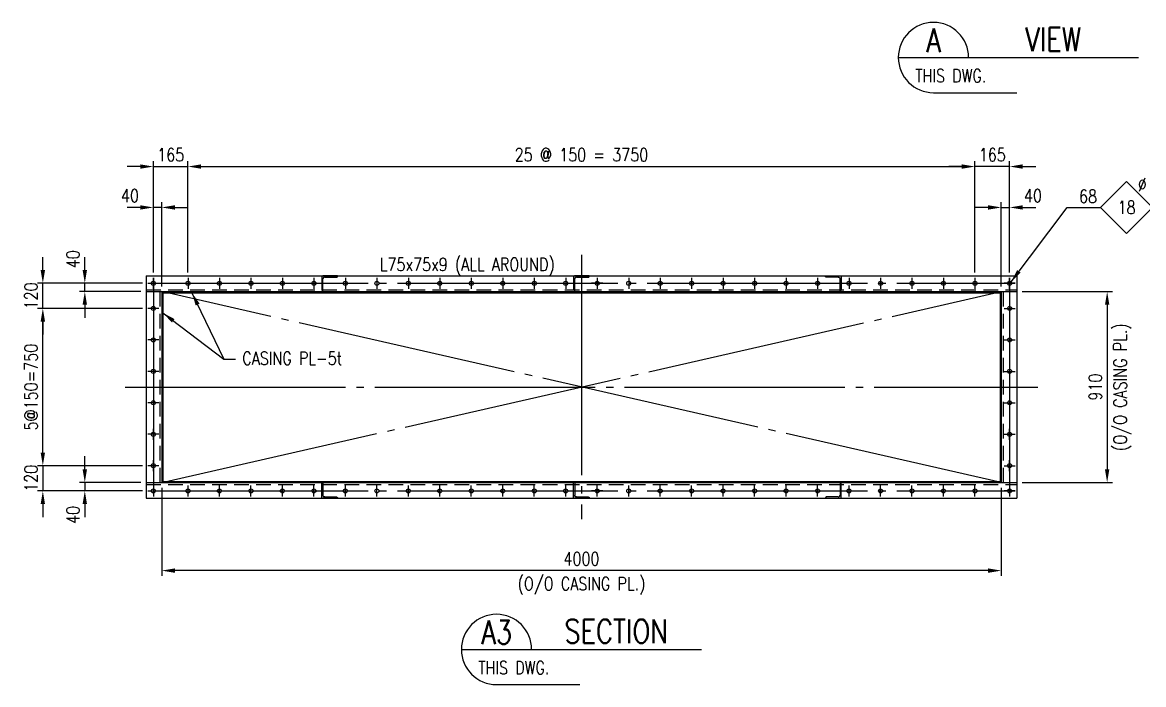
# Model space of a CAD drawing. Header units: millimetres. Extents: x 0 to 134087, y -49114 to 20834.
# Drawn here: x 28958 to 34301, y -45500 to -42342 of the extents above; entities that cross this region are included whole.
import ezdxf
from ezdxf.enums import TextEntityAlignment as Align

# ---------------------------------------------------------------- set-up
doc = ezdxf.new("R2010")
doc.units = ezdxf.units.MM
doc.header["$LTSCALE"] = 35
doc.linetypes.add('JNK-CENTER', pattern=[34, 30, -1.5, 1, -1.5])
doc.linetypes.add('JNK-HIDDEN', pattern=[3, 2, -1])
for name, color, linetype in [('CEN-R', 1, 'JNK-CENTER'), ('CON-C', 4, 'Continuous'), ('CON-G', 3, 'Continuous'), ('CON-W', 7, 'Continuous'), ('CON-Y', 2, 'Continuous'), ('Dim-W', 7, 'Continuous'), ('HID-Y', 2, 'JNK-HIDDEN'), ('STL-OBJT', 7, 'Continuous')]:
    doc.layers.add(name, color=color, linetype=linetype)
doc.styles.add('SIMPLEX', font='simplex.shx', dxfattribs={"width": 0.8})
doc.dimstyles.new('DIM25', dxfattribs={"dimscale": 25, "dimtxt": 2.5, "dimasz": 2.5, "dimexe": 1, "dimexo": 1, "dimgap": 1, "dimtad": 1, "dimdec": 1, "dimdsep": 46, "dimtxsty": 'SIMPLEX', "dimcen": 0, "dimclrt": 2, "dimazin": 2, "dimtfac": 1, "dimtdec": 1, "dimtix": 1, "dimtmove": 2, "dimatfit": 0, "dimfxl": 0.18, "dimtolj": 1, "dimtzin": 0, "dimarcsym": 0})

# ---------------------------------------------------------------- blocks, each defined once
blk = doc.blocks.new('A$C05B03637')
at = {"layer": 'HID-Y'}
for p, q in [((0, 75), (0, 0)), ((75, 75), (0, 75)), ((6, 4), (6, 60.5)), ((14.5, 69), (71, 69)), ((75, 73), (75, 75)), ((0, 0), (2, 0))]:
    blk.add_line(p, q, dxfattribs=at)
for centre, radius, start, end in [((14.5, 60.5), 8.5, 90, 180), ((71, 73), 4, 270, 0), ((2, 4), 4, 270, 0)]:
    blk.add_arc(centre, radius, start, end, dxfattribs=at)
blk = doc.blocks.new('*D2411')
at = {"layer": 'DEFPOINTS', "color": 0, "transparency": 16777216}
for p in [(29055.6, -43586.2), (29555.8, -43586.2), (29555.8, -43706.2)]:
    blk.add_point(p, dxfattribs=at)
at = {"layer": 'Dim-W', "color": 0, "lineweight": -2, "transparency": 16777216}
for p, q in [((29055.6, -43523.7), (29055.6, -43461.2)), ((29530.8, -43586.2), (29030.6, -43586.2)), ((29055.6, -43706.2), (29055.6, -43586.2)), ((29530.8, -43706.2), (29030.6, -43706.2)), ((29055.6, -43768.7), (29055.6, -43831.2))]:
    blk.add_line(p, q, dxfattribs=at)
at = {"layer": 'Dim-W', "color": 0, "transparency": 16777216}
for points in [[(29045.1, -43523.7), (29066, -43523.7), (29055.6, -43586.2)], [(29045.1, -43768.7), (29066, -43768.7), (29055.6, -43706.2)]]:
    blk.add_solid(points, dxfattribs=at)
at = {"layer": 'Dim-W', "color": 2, "transparency": 16777216, "insert": (28999.3, -43646.2), "char_height": 62.5, "attachment_point": 5, "rotation": 90, "style": 'SIMPLEX'}
blk.add_mtext('\\A1;120', dxfattribs=at)
blk = doc.blocks.new('*D2412')
at = {"layer": 'DEFPOINTS', "color": 0, "transparency": 16777216}
for p in [(29255.6, -43586.2), (29555.8, -43586.2), (29547.3, -43626.2)]:
    blk.add_point(p, dxfattribs=at)
at = {"layer": 'Dim-W', "color": 0, "lineweight": -2, "transparency": 16777216}
for p, q in [((29255.6, -43523.7), (29255.6, -43461.2)), ((29530.8, -43586.2), (29230.6, -43586.2)), ((29255.6, -43626.2), (29255.6, -43586.2)), ((29522.3, -43626.2), (29230.6, -43626.2)), ((29255.6, -43688.7), (29255.6, -43751.2))]:
    blk.add_line(p, q, dxfattribs=at)
at = {"layer": 'Dim-W', "color": 0, "transparency": 16777216}
blk.add_solid([(29245.1, -43688.7), (29266, -43688.7), (29255.6, -43626.2)], dxfattribs=at)
at = {"layer": 'Dim-W', "color": 2, "transparency": 16777216, "insert": (29199.3, -43471.7), "char_height": 62.5, "attachment_point": 5, "rotation": 90, "style": 'SIMPLEX', "bg_fill": 3, "box_fill_scale": 1.1, "bg_fill_color": 256, "bg_fill_true_color": 13158600, "bg_fill_transparency": 0}
blk.add_mtext('\\A1;40', dxfattribs=at)
at = {"layer": 'Dim-W', "color": 0, "transparency": 16777216}
blk.add_solid([(29245.1, -43523.7), (29266, -43523.7), (29255.6, -43586.2)], dxfattribs=at)
blk = doc.blocks.new('*D2413')
at = {"layer": 'DEFPOINTS', "color": 0, "transparency": 16777216}
for p in [(29622.3, -44536.2), (33622.3, -44536.2), (29622.3, -44956.2)]:
    blk.add_point(p, dxfattribs=at)
at = {"layer": 'Dim-W', "color": 0, "lineweight": -2, "transparency": 16777216}
for p, q in [((29622.3, -44561.2), (29622.3, -44981.2)), ((33622.3, -44561.2), (33622.3, -44981.2)), ((33559.8, -44956.2), (29684.8, -44956.2))]:
    blk.add_line(p, q, dxfattribs=at)
at = {"layer": 'Dim-W', "color": 0, "transparency": 16777216}
for points in [[(29684.8, -44945.7), (29684.8, -44966.6), (29622.3, -44956.2)], [(33559.8, -44945.7), (33559.8, -44966.6), (33622.3, -44956.2)]]:
    blk.add_solid(points, dxfattribs=at)
at = {"layer": 'Dim-W', "color": 2, "transparency": 16777216, "char_height": 62.5, "attachment_point": 5, "style": 'SIMPLEX'}
for s, insert in [('\\A1;4000', (31622.3, -44899.9)), ('\\A1;(O/O CASING PL.)', (31622.3, -45028.8))]:
    blk.add_mtext(s, dxfattribs=dict(at, insert=insert))
blk = doc.blocks.new('SECTITLE')
at = {"layer": 'CON-G'}
for p, q in [((-1.7, 0), (44.1, 0)), ((5, -6.7), (20.86, -6.7))]:
    blk.add_line(p, q, dxfattribs=at)
blk.add_arc((5, 0), 6.7, 0, 270, dxfattribs=at)
at = {"layer": 'CON-C', "style": 'SIMPLEX', "width": 0.8}
for tag, p in [('A', (5.06, 1.04)), ('ELEVATION', (27.83, 1.22))]:
    blk.add_attdef(tag, text='', height=4.5, dxfattribs=at).set_placement(p, align=Align.CENTER)
at = {"layer": 'CON-Y', "style": 'SIMPLEX', "width": 0.8}
blk.add_attdef('SCALE', text='', height=2.5, dxfattribs=at).set_placement((44.9, -3.72), align=Align.RIGHT)
blk.add_attdef('H0000-0000', (1.54, -4.72), '', height=2.5, dxfattribs=at)
blk = doc.blocks.new('BOLTHOLE')
at = {"layer": 'CON-W'}
blk.add_line((25.7, 0), (9.9, 0), dxfattribs=at)
blk.add_lwpolyline([(0, 0), (4.95, 4.95), (9.9, 0), (4.95, -4.95)], close=True, dxfattribs=at)
at = {"layer": 'CON-Y', "style": 'SIMPLEX', "width": 0.8}
for s, p in [('%%C', (8.81, 3.12)), ("HL's FOR", (24.37, 0.9))]:
    blk.add_text(s, height=2.5, dxfattribs=at).set_placement(p, align=Align.RIGHT)
blk.add_attdef('4', text='', height=2.5, dxfattribs=at).set_placement((-0.69, 0.87), align=Align.RIGHT)
blk.add_attdef('22', text='', height=2.5, dxfattribs=at).set_placement((4.95, 0), align=Align.MIDDLE_CENTER)
blk = doc.blocks.new('*D2414')
at = {"layer": 'DEFPOINTS', "color": 0, "transparency": 16777216}
for p in [(33697.3, -43626.2), (33697.3, -44536.2), (34127.3, -44536.2)]:
    blk.add_point(p, dxfattribs=at)
at = {"layer": 'Dim-W', "color": 0, "lineweight": -2, "transparency": 16777216}
for p, q in [((33722.3, -43626.2), (34152.3, -43626.2)), ((34127.3, -43688.7), (34127.3, -44473.7)), ((33722.3, -44536.2), (34152.3, -44536.2))]:
    blk.add_line(p, q, dxfattribs=at)
at = {"layer": 'Dim-W', "color": 0, "transparency": 16777216}
for points in [[(34116.9, -43688.7), (34137.7, -43688.7), (34127.3, -43626.2)], [(34116.9, -44473.7), (34137.7, -44473.7), (34127.3, -44536.2)]]:
    blk.add_solid(points, dxfattribs=at)
at = {"layer": 'Dim-W', "color": 2, "transparency": 16777216, "char_height": 62.5, "attachment_point": 5, "rotation": 90, "style": 'SIMPLEX'}
for s, insert in [('\\A1;(O/O CASING PL.)', (34199.9, -44081.2)), ('\\A1;910', (34071.1, -44081.2))]:
    blk.add_mtext(s, dxfattribs=dict(at, insert=insert))
blk = doc.blocks.new('*D2415')
at = {"layer": 'DEFPOINTS', "color": 0, "transparency": 16777216}
for p in [(29555.8, -44456.2), (29055.6, -44576.2), (29555.8, -44576.2)]:
    blk.add_point(p, dxfattribs=at)
at = {"layer": 'Dim-W', "color": 0, "lineweight": -2, "transparency": 16777216}
for p, q in [((29055.6, -44393.7), (29055.6, -44331.2)), ((29530.8, -44456.2), (29030.6, -44456.2)), ((29055.6, -44456.2), (29055.6, -44576.2)), ((29530.8, -44576.2), (29030.6, -44576.2)), ((29055.6, -44638.7), (29055.6, -44701.2))]:
    blk.add_line(p, q, dxfattribs=at)
at = {"layer": 'Dim-W', "color": 0, "transparency": 16777216}
for points in [[(29045.1, -44393.7), (29066, -44393.7), (29055.6, -44456.2)], [(29045.1, -44638.7), (29066, -44638.7), (29055.6, -44576.2)]]:
    blk.add_solid(points, dxfattribs=at)
at = {"layer": 'Dim-W', "color": 2, "transparency": 16777216, "insert": (28999.3, -44516.2), "char_height": 62.5, "attachment_point": 5, "rotation": 90, "style": 'SIMPLEX'}
blk.add_mtext('\\A1;120', dxfattribs=at)
blk = doc.blocks.new('*D2416')
at = {"layer": 'DEFPOINTS', "color": 0, "transparency": 16777216}
for p in [(29547.3, -44536.2), (29255.6, -44576.2), (29555.8, -44576.2)]:
    blk.add_point(p, dxfattribs=at)
at = {"layer": 'Dim-W', "color": 0, "lineweight": -2, "transparency": 16777216}
for p, q in [((29255.6, -44473.7), (29255.6, -44411.2)), ((29522.3, -44536.2), (29230.6, -44536.2)), ((29255.6, -44536.2), (29255.6, -44576.2)), ((29530.8, -44576.2), (29230.6, -44576.2)), ((29255.6, -44638.7), (29255.6, -44701.2))]:
    blk.add_line(p, q, dxfattribs=at)
at = {"layer": 'Dim-W', "color": 0, "transparency": 16777216}
blk.add_solid([(29245.1, -44473.7), (29266, -44473.7), (29255.6, -44536.2)], dxfattribs=at)
at = {"layer": 'Dim-W', "color": 2, "transparency": 16777216, "insert": (29199.3, -44690.6), "char_height": 62.5, "attachment_point": 5, "rotation": 90, "style": 'SIMPLEX', "bg_fill": 3, "box_fill_scale": 1.1, "bg_fill_color": 256, "bg_fill_true_color": 13158600, "bg_fill_transparency": 0}
blk.add_mtext('\\A1;40', dxfattribs=at)
at = {"layer": 'Dim-W', "color": 0, "transparency": 16777216}
blk.add_solid([(29245.1, -44638.7), (29266, -44638.7), (29255.6, -44576.2)], dxfattribs=at)
blk = doc.blocks.new('*D2417')
at = {"layer": 'DEFPOINTS', "color": 0, "transparency": 16777216}
for p in [(29055.6, -43706.2), (29555.8, -43706.2), (29555.8, -44456.2)]:
    blk.add_point(p, dxfattribs=at)
at = {"layer": 'Dim-W', "color": 0, "lineweight": -2, "transparency": 16777216}
for p, q in [((29530.8, -43706.2), (29030.6, -43706.2)), ((29055.6, -44393.7), (29055.6, -43768.7)), ((29530.8, -44456.2), (29030.6, -44456.2))]:
    blk.add_line(p, q, dxfattribs=at)
at = {"layer": 'Dim-W', "color": 0, "transparency": 16777216}
for points in [[(29045.1, -43768.7), (29066, -43768.7), (29055.6, -43706.2)], [(29045.1, -44393.7), (29066, -44393.7), (29055.6, -44456.2)]]:
    blk.add_solid(points, dxfattribs=at)
at = {"layer": 'Dim-W', "color": 2, "transparency": 16777216, "insert": (28999.3, -44081.2), "char_height": 62.5, "attachment_point": 5, "rotation": 90, "style": 'SIMPLEX'}
blk.add_mtext('\\A1;5@150=750', dxfattribs=at)
blk = doc.blocks.new('*D2418')
at = {"layer": 'DEFPOINTS', "color": 0, "transparency": 16777216}
for p in [(33662.3, -43224.7), (33662.3, -43559.7), (33622.3, -43626.2)]:
    blk.add_point(p, dxfattribs=at)
at = {"layer": 'Dim-W', "color": 0, "lineweight": -2, "transparency": 16777216}
for p, q in [((33622.3, -43601.2), (33622.3, -43199.7)), ((33662.3, -43534.7), (33662.3, -43199.7)), ((33559.8, -43224.7), (33497.3, -43224.7)), ((33622.3, -43224.7), (33662.3, -43224.7)), ((33724.8, -43224.7), (33787.3, -43224.7))]:
    blk.add_line(p, q, dxfattribs=at)
at = {"layer": 'Dim-W', "color": 0, "transparency": 16777216}
blk.add_solid([(33559.8, -43214.2), (33559.8, -43235.1), (33622.3, -43224.7)], dxfattribs=at)
at = {"layer": 'Dim-W', "color": 2, "transparency": 16777216, "insert": (33773.8, -43168.4), "char_height": 62.5, "attachment_point": 5, "style": 'SIMPLEX', "bg_fill": 3, "box_fill_scale": 1.1, "bg_fill_color": 256, "bg_fill_true_color": 13158600, "bg_fill_transparency": 0}
blk.add_mtext('\\A1;40', dxfattribs=at)
at = {"layer": 'Dim-W', "color": 0, "transparency": 16777216}
blk.add_solid([(33724.8, -43214.2), (33724.8, -43235.1), (33662.3, -43224.7)], dxfattribs=at)
blk = doc.blocks.new('*D2379')
at = {"layer": 'DEFPOINTS', "color": 0, "transparency": 16777216}
for p in [(33497.3, -43029.7), (33497.3, -43559.7), (33662.3, -43559.7)]:
    blk.add_point(p, dxfattribs=at)
at = {"layer": 'Dim-W', "color": 0, "lineweight": -2, "transparency": 16777216}
for p, q in [((33497.3, -43534.7), (33497.3, -43004.7)), ((33662.3, -43534.7), (33662.3, -43004.7)), ((33434.8, -43029.7), (33372.3, -43029.7)), ((33662.3, -43029.7), (33497.3, -43029.7)), ((33724.8, -43029.7), (33787.3, -43029.7))]:
    blk.add_line(p, q, dxfattribs=at)
at = {"layer": 'Dim-W', "color": 0, "transparency": 16777216}
for points in [[(33434.8, -43019.2), (33434.8, -43040.1), (33497.3, -43029.7)], [(33724.8, -43019.2), (33724.8, -43040.1), (33662.3, -43029.7)]]:
    blk.add_solid(points, dxfattribs=at)
at = {"layer": 'Dim-W', "color": 2, "transparency": 16777216, "insert": (33579.8, -42973.4), "char_height": 62.5, "attachment_point": 5, "style": 'SIMPLEX'}
blk.add_mtext('\\A1;165', dxfattribs=at)
blk = doc.blocks.new('*D2419')
at = {"layer": 'DEFPOINTS', "color": 0, "transparency": 16777216}
for p in [(29582.3, -43224.7), (29582.3, -43559.7), (29622.3, -43626.2)]:
    blk.add_point(p, dxfattribs=at)
at = {"layer": 'Dim-W', "color": 0, "lineweight": -2, "transparency": 16777216}
for p, q in [((29582.3, -43534.7), (29582.3, -43199.7)), ((29622.3, -43601.2), (29622.3, -43199.7)), ((29519.8, -43224.7), (29457.3, -43224.7)), ((29622.3, -43224.7), (29582.3, -43224.7)), ((29684.8, -43224.7), (29747.3, -43224.7))]:
    blk.add_line(p, q, dxfattribs=at)
at = {"layer": 'Dim-W', "color": 0, "transparency": 16777216}
blk.add_solid([(29684.8, -43214.2), (29684.8, -43235.1), (29622.3, -43224.7)], dxfattribs=at)
at = {"layer": 'Dim-W', "color": 2, "transparency": 16777216, "insert": (29470.8, -43168.4), "char_height": 62.5, "attachment_point": 5, "style": 'SIMPLEX', "bg_fill": 3, "box_fill_scale": 1.1, "bg_fill_color": 256, "bg_fill_true_color": 13158600, "bg_fill_transparency": 0}
blk.add_mtext('\\A1;40', dxfattribs=at)
at = {"layer": 'Dim-W', "color": 0, "transparency": 16777216}
blk.add_solid([(29519.8, -43214.2), (29519.8, -43235.1), (29582.3, -43224.7)], dxfattribs=at)
blk = doc.blocks.new('*D2380')
at = {"layer": 'DEFPOINTS', "color": 0, "transparency": 16777216}
for p in [(29747.3, -43029.7), (29582.3, -43559.7), (29747.3, -43559.7)]:
    blk.add_point(p, dxfattribs=at)
at = {"layer": 'Dim-W', "color": 0, "lineweight": -2, "transparency": 16777216}
for p, q in [((29582.3, -43534.7), (29582.3, -43004.7)), ((29747.3, -43534.7), (29747.3, -43004.7)), ((29519.8, -43029.7), (29457.3, -43029.7)), ((29582.3, -43029.7), (29747.3, -43029.7)), ((29809.8, -43029.7), (29872.3, -43029.7))]:
    blk.add_line(p, q, dxfattribs=at)
at = {"layer": 'Dim-W', "color": 0, "transparency": 16777216}
for points in [[(29519.8, -43019.2), (29519.8, -43040.1), (29582.3, -43029.7)], [(29809.8, -43019.2), (29809.8, -43040.1), (29747.3, -43029.7)]]:
    blk.add_solid(points, dxfattribs=at)
at = {"layer": 'Dim-W', "color": 2, "transparency": 16777216, "insert": (29664.8, -42973.4), "char_height": 62.5, "attachment_point": 5, "style": 'SIMPLEX'}
blk.add_mtext('\\A1;165', dxfattribs=at)
blk = doc.blocks.new('*D2381')
at = {"layer": 'DEFPOINTS', "color": 0, "transparency": 16777216}
for p in [(33497.3, -43029.7), (29747.3, -43559.7), (33497.3, -43559.7)]:
    blk.add_point(p, dxfattribs=at)
at = {"layer": 'Dim-W', "color": 0, "lineweight": -2, "transparency": 16777216}
for p, q in [((29747.3, -43534.7), (29747.3, -43004.7)), ((33497.3, -43534.7), (33497.3, -43004.7)), ((29809.8, -43029.7), (33434.8, -43029.7))]:
    blk.add_line(p, q, dxfattribs=at)
at = {"layer": 'Dim-W', "color": 0, "transparency": 16777216}
for points in [[(29809.8, -43019.2), (29809.8, -43040.1), (29747.3, -43029.7)], [(33434.8, -43019.2), (33434.8, -43040.1), (33497.3, -43029.7)]]:
    blk.add_solid(points, dxfattribs=at)
at = {"layer": 'Dim-W', "color": 2, "transparency": 16777216, "insert": (31622.3, -42973.4), "char_height": 62.5, "attachment_point": 5, "style": 'SIMPLEX'}
blk.add_mtext('\\A1;25 @ 150 = 3750', dxfattribs=at)

msp = doc.modelspace()

# ---------------------------------------------------------------- linework, layer by layer
at = {"layer": 'CEN-R'}
for p, q in [((31622.3086, -43451.1633), (31622.3086, -44711.1633)), ((29555.8086, -43586.1633), (29608.8086, -43586.1633)), ((29555.8086, -43586.1633), (33688.8086, -43586.1633)), ((29582.3086, -43612.6633), (29582.3086, -43559.6633)), ((29582.3086, -43559.6633), (29582.3086, -44602.6633)), ((29645.8086, -43586.1633), (29698.8086, -43586.1633)), ((29747.3086, -43559.6633), (29747.3086, -43612.6633)), ((29897.3086, -43559.6633), (29897.3086, -43612.6633)), ((30047.3086, -43559.6633), (30047.3086, -43612.6633)), ((30197.3086, -43559.6633), (30197.3086, -43612.6633)), ((30347.3086, -43559.6633), (30347.3086, -43612.6633)), ((30497.3086, -43559.6633), (30497.3086, -43612.6633)), ((30647.3086, -43559.6633), (30647.3086, -43612.6633)), ((30797.3086, -43559.6633), (30797.3086, -43612.6633)), ((30947.3086, -43559.6633), (30947.3086, -43612.6633)), ((31097.3086, -43559.6633), (31097.3086, -43612.6633)), ((31247.3086, -43559.6633), (31247.3086, -43612.6633)), ((31397.3086, -43559.6633), (31397.3086, -43612.6633)), ((31520.8086, -43586.1633), (31573.8086, -43586.1633)), ((31547.3086, -43559.6633), (31547.3086, -43612.6633)), ((31670.8086, -43586.1633), (31723.8086, -43586.1633)), ((31723.8086, -43586.1633), (31670.8086, -43586.1633)), ((31723.8086, -43586.1633), (31670.8086, -43586.1633)), ((31697.3086, -43559.6633), (31697.3086, -43612.6633)), ((31847.3086, -43559.6633), (31847.3086, -43612.6633)), ((31997.3086, -43559.6633), (31997.3086, -43612.6633)), ((32147.3086, -43559.6633), (32147.3086, -43612.6633)), ((32297.3086, -43559.6633), (32297.3086, -43612.6633)), ((32447.3086, -43559.6633), (32447.3086, -43612.6633)), ((32597.3086, -43559.6633), (32597.3086, -43612.6633)), ((32747.3086, -43559.6633), (32747.3086, -43612.6633)), ((32897.3086, -43559.6633), (32897.3086, -43612.6633)), ((33047.3086, -43559.6633), (33047.3086, -43612.6633)), ((33197.3086, -43559.6633), (33197.3086, -43612.6633)), ((33347.3086, -43559.6633), (33347.3086, -43612.6633)), ((33497.3086, -43559.6633), (33497.3086, -43612.6633)), ((33688.8086, -43586.1633), (33635.8086, -43586.1633)), ((33662.3086, -43612.6633), (33662.3086, -43559.6633)), ((33662.3086, -43559.6633), (33662.3086, -44602.6633)), ((33622.3086, -44536.1633), (29622.3086, -43626.1633)), ((29622.3086, -44536.1633), (33622.3086, -43626.1633)), ((29582.3086, -43679.6633), (29582.3086, -43732.6633)), ((33662.3086, -43679.6633), (33662.3086, -43732.6633)), ((29608.8086, -43706.1633), (29555.8086, -43706.1633)), ((33635.8086, -43706.1633), (33688.8086, -43706.1633)), ((29608.8086, -43856.1633), (29555.8086, -43856.1633)), ((29582.3086, -43829.6633), (29582.3086, -43882.6633)), ((33635.8086, -43856.1633), (33688.8086, -43856.1633)), ((33662.3086, -43829.6633), (33662.3086, -43882.6633)), ((29608.8086, -44006.1633), (29555.8086, -44006.1633)), ((29582.3086, -43979.6633), (29582.3086, -44032.6633)), ((33635.8086, -44006.1633), (33688.8086, -44006.1633)), ((33662.3086, -43979.6633), (33662.3086, -44032.6633)), ((29447.3086, -44081.1633), (33797.3086, -44081.1633)), ((29608.8086, -44156.1633), (29555.8086, -44156.1633)), ((33635.8086, -44156.1633), (33688.8086, -44156.1633)), ((29582.3086, -44332.6633), (29582.3086, -44279.6633)), ((33662.3086, -44332.6633), (33662.3086, -44279.6633)), ((29608.8086, -44306.1633), (29555.8086, -44306.1633)), ((33635.8086, -44306.1633), (33688.8086, -44306.1633)), ((29582.3086, -44482.6633), (29582.3086, -44429.6633)), ((33662.3086, -44482.6633), (33662.3086, -44429.6633)), ((29608.8086, -44456.1633), (29555.8086, -44456.1633)), ((33635.8086, -44456.1633), (33688.8086, -44456.1633)), ((33662.3086, -44464.6633), (33662.3086, -44517.6633)), ((29582.3086, -44549.6633), (29582.3086, -44602.6633)), ((29747.3086, -44602.6633), (29747.3086, -44549.6633)), ((29897.3086, -44602.6633), (29897.3086, -44549.6633)), ((30047.3086, -44602.6633), (30047.3086, -44549.6633)), ((30197.3086, -44602.6633), (30197.3086, -44549.6633)), ((30347.3086, -44602.6633), (30347.3086, -44549.6633)), ((30497.3086, -44602.6633), (30497.3086, -44549.6633)), ((30647.3086, -44602.6633), (30647.3086, -44549.6633)), ((30797.3086, -44602.6633), (30797.3086, -44549.6633)), ((30947.3086, -44602.6633), (30947.3086, -44549.6633)), ((31097.3086, -44602.6633), (31097.3086, -44549.6633)), ((31247.3086, -44602.6633), (31247.3086, -44549.6633)), ((31397.3086, -44602.6633), (31397.3086, -44549.6633)), ((31547.3086, -44602.6633), (31547.3086, -44549.6633)), ((31697.3086, -44602.6633), (31697.3086, -44549.6633)), ((31847.3086, -44602.6633), (31847.3086, -44549.6633)), ((31997.3086, -44602.6633), (31997.3086, -44549.6633)), ((32147.3086, -44602.6633), (32147.3086, -44549.6633)), ((32297.3086, -44602.6633), (32297.3086, -44549.6633)), ((32447.3086, -44602.6633), (32447.3086, -44549.6633)), ((32597.3086, -44602.6633), (32597.3086, -44549.6633)), ((32747.3086, -44602.6633), (32747.3086, -44549.6633)), ((32897.3086, -44602.6633), (32897.3086, -44549.6633)), ((33047.3086, -44602.6633), (33047.3086, -44549.6633)), ((33197.3086, -44602.6633), (33197.3086, -44549.6633)), ((33347.3086, -44602.6633), (33347.3086, -44549.6633)), ((33497.3086, -44602.6633), (33497.3086, -44549.6633)), ((33662.3086, -44549.6633), (33662.3086, -44602.6633)), ((29555.8086, -44576.1633), (29608.8086, -44576.1633)), ((29555.8086, -44576.1633), (33688.8086, -44576.1633)), ((31520.8086, -44576.1633), (31573.8086, -44576.1633)), ((31670.8086, -44576.1633), (31723.8086, -44576.1633)), ((31723.8086, -44576.1633), (31670.8086, -44576.1633)), ((31723.8086, -44576.1633), (31670.8086, -44576.1633)), ((33490.8086, -44576.1633), (33543.8086, -44576.1633)), ((33688.8086, -44576.1633), (33635.8086, -44576.1633))]:
    msp.add_line(p, q, dxfattribs=at)
at = {"layer": 'CON-G'}
for p, q in [((29547.3086, -43551.1633), (33697.3086, -43551.1633)), ((29547.3086, -43551.1633), (29547.3086, -44611.1633)), ((33697.3086, -43551.1633), (33697.3086, -44611.1633)), ((29547.3086, -43626.1633), (33697.3086, -43626.1633)), ((29622.3086, -43626.1633), (29622.3086, -44536.1633)), ((29627.3086, -43626.1633), (29627.3086, -44536.1633)), ((29627.3086, -43631.1633), (33617.3086, -43631.1633)), ((33617.3086, -43626.1633), (33617.3086, -44536.1633)), ((33622.3086, -43626.1633), (33622.3086, -44536.1633)), ((29547.3086, -44536.1633), (33697.3086, -44536.1633)), ((29627.3086, -44531.1633), (33617.3086, -44531.1633)), ((29547.3086, -44611.1633), (33697.3086, -44611.1633))]:
    msp.add_line(p, q, dxfattribs=at)
for centre in [(29582.3086, -43586.1633), (29747.3086, -43586.1633), (29897.3086, -43586.1633), (30047.3086, -43586.1633), (30197.3086, -43586.1633), (30347.3086, -43586.1633), (30497.3086, -43586.1633), (30647.3086, -43586.1633), (30797.3086, -43586.1633), (30947.3086, -43586.1633), (31097.3086, -43586.1633), (31247.3086, -43586.1633), (31397.3086, -43586.1633), (31547.3086, -43586.1633), (31697.3086, -43586.1633), (31847.3086, -43586.1633), (31997.3086, -43586.1633), (32147.3086, -43586.1633), (32297.3086, -43586.1633), (32447.3086, -43586.1633), (32597.3086, -43586.1633), (32747.3086, -43586.1633), (32897.3086, -43586.1633), (33047.3086, -43586.1633), (33197.3086, -43586.1633), (33347.3086, -43586.1633), (33497.3086, -43586.1633), (33662.3086, -43586.1633), (29582.3086, -43706.1633), (33662.3086, -43706.1633), (29582.3086, -43856.1633), (33662.3086, -43856.1633), (29582.3086, -44006.1633), (33662.3086, -44006.1633), (29582.3086, -44156.1633), (33662.3086, -44156.1633), (29582.3086, -44306.1633), (33662.3086, -44306.1633), (29582.3086, -44456.1633), (33662.3086, -44456.1633), (29582.3086, -44576.1633), (29747.3086, -44576.1633), (29897.3086, -44576.1633), (30047.3086, -44576.1633), (30197.3086, -44576.1633), (30347.3086, -44576.1633), (30497.3086, -44576.1633), (30647.3086, -44576.1633), (30797.3086, -44576.1633), (30947.3086, -44576.1633), (31097.3086, -44576.1633), (31247.3086, -44576.1633), (31397.3086, -44576.1633), (31547.3086, -44576.1633), (31697.3086, -44576.1633), (31847.3086, -44576.1633), (31997.3086, -44576.1633), (32147.3086, -44576.1633), (32297.3086, -44576.1633), (32447.3086, -44576.1633), (32597.3086, -44576.1633), (32747.3086, -44576.1633), (32897.3086, -44576.1633), (33047.3086, -44576.1633), (33197.3086, -44576.1633), (33347.3086, -44576.1633), (33497.3086, -44576.1633), (33662.3086, -44576.1633)]:
    msp.add_circle(centre, 9.5, dxfattribs=at)
at = {"layer": 'HID-Y'}
for p, q in [((29547.3086, -43617.1633), (33697.3086, -43617.1633)), ((29613.3086, -43626.1633), (29613.3086, -44536.1633)), ((33631.3086, -43626.1633), (33631.3086, -44536.1633)), ((29547.3086, -44545.1633), (33697.3086, -44545.1633))]:
    msp.add_line(p, q, dxfattribs=at)
at = {"layer": 'STL-OBJT'}
msp.add_line((33936.6298, -43224.6633), (34096.3789, -43224.6633), dxfattribs=at)

# ---------------------------------------------------------------- block references
at = {"layer": 'CON-W', "xscale": 25, "yscale": 25, "zscale": 25}
for p, values in [((33174.6806, -42509.9714), {'H0000-0000': 'THIS DWG.', 'A': 'A', 'ELEVATION': 'VIEW'}), ((31092.3086, -45332.1002), {'H0000-0000': 'THIS DWG.', 'A': 'A3', 'ELEVATION': 'SECTION'})]:
    msp.add_blockref('SECTITLE', p, dxfattribs=at).add_auto_attribs(values)
at = {"layer": 'Dim-W'}
for p in [(30384.3087, -43626.1633), (31584.3087, -43626.1633)]:
    msp.add_blockref('A$C05B03637', p, dxfattribs=at)
at = {"layer": 'Dim-W', "xscale": -1}
msp.add_blockref('A$C05B03637', (32860.3086, -43626.1633), dxfattribs=at)
at = {"layer": 'Dim-W', "xscale": -1, "rotation": 180}
for p in [(30384.3087, -44536.1633), (31584.3087, -44536.1633)]:
    msp.add_blockref('A$C05B03637', p, dxfattribs=at)
at = {"layer": 'Dim-W', "rotation": 180}
msp.add_blockref('A$C05B03637', (32860.3086, -44536.1633), dxfattribs=at)
at = {"layer": 'STL-OBJT', "xscale": 25, "yscale": 25, "zscale": 25}
msp.add_blockref('BOLTHOLE', (34096.3789, -43224.6633), dxfattribs=at).add_auto_attribs({'4': '68', '22': '18'})

# ---------------------------------------------------------------- texts
at = {"layer": 'CON-Y', "style": 'SIMPLEX', "width": 0.8}
msp.add_text('L75x75x9 (ALL AROUND)', height=62.5, dxfattribs=at).set_placement((31078.1409, -43527.6272), align=Align.CENTER)
msp.add_text('CASING PL-5t', height=62.5, dxfattribs=at).set_placement((30006.0571, -43975.1844))

# ---------------------------------------------------------------- dimensions: what is measured, and where the dimension line sits
at = {"layer": 'Dim-W'}
for base, p1, p2, angle, picture, middle in [((29055.5573, -43586.1633), (29555.8086, -43706.1633), (29555.8086, -43586.1633), 90, '*D2411', (28999.3073, -43646.1633)), ((29055.5573, -44576.1633), (29555.8086, -44456.1633), (29555.8086, -44576.1633), 270, '*D2415', (28999.3073, -44516.1633))]:
    dim = msp.add_linear_dim(base=base, p1=p1, p2=p2, angle=angle, dimstyle='DIM25', dxfattribs=at)
    dim.commit()
    dim.dimension.update_dxf_attribs({"geometry": picture, "text_midpoint": middle})
for base, p1, p2, angle, picture, middle in [((34127.3086, -44536.1633), (33697.3086, -43626.1633), (33697.3086, -44536.1633), 270, '*D2414', (34127.3086, -44081.1633)), ((29622.3086, -44956.1633), (33622.3086, -44536.1633), (29622.3086, -44536.1633), 180, '*D2413', (31622.3086, -44956.1633))]:
    dim = msp.add_linear_dim(base=base, p1=p1, p2=p2, angle=angle, text='<>\\X(O/O CASING PL.)', dimstyle='DIM25', dxfattribs=at)
    dim.commit()
    dim.dimension.update_dxf_attribs({"geometry": picture, "text_midpoint": middle})

# ---------------------------------------------------------------- leaders
at = {"layer": 'STL-OBJT'}
for points in [[(29766.2346, -43631.1633), (29917.8845, -43948.5154), (29973.5434, -43948.5154)], [(29627.3086, -43727.2433), (29917.8845, -43948.5154)]]:
    msp.add_leader(points, dimstyle='DIM25', dxfattribs=at)

# ---------------------------------------------------------------- next in the draw order: dimensions: what is measured, and where the dimension line sits
at = {"layer": 'Dim-W'}
dim = msp.add_linear_dim(base=(33662.3086, -43224.6633), p1=(33622.3086, -43626.1633), p2=(33662.3086, -43559.6633), dimstyle='DIM25', override={"dimtfill": 1}, dxfattribs=at)
dim.commit()
dim.dimension.update_dxf_attribs({"geometry": '*D2418', "text_midpoint": (33773.7743, -43168.4133), "dimtype": 160})
for base, p1, p2, angle, picture, middle in [((29255.5573, -43586.1633), (29547.3086, -43626.1633), (29555.8086, -43586.1633), 90, '*D2412', (29199.3073, -43471.7152)), ((29255.5573, -44576.1633), (29547.3086, -44536.1633), (29555.8086, -44576.1633), 270, '*D2416', (29199.3073, -44690.6114))]:
    dim = msp.add_linear_dim(base=base, p1=p1, p2=p2, angle=angle, dimstyle='DIM25', override={"dimtfill": 1}, dxfattribs=at)
    dim.commit()
    dim.dimension.update_dxf_attribs({"geometry": picture, "text_midpoint": middle, "dimtype": 160})

# ---------------------------------------------------------------- next in the draw order: dimensions: what is measured, and where the dimension line sits
dim = msp.add_linear_dim(base=(33497.3086, -43029.6633), p1=(33662.3086, -43559.6633), p2=(33497.3086, -43559.6633), angle=180, dimstyle='DIM25', dxfattribs=at)
dim.commit()
dim.dimension.update_dxf_attribs({"geometry": '*D2379', "text_midpoint": (33579.8086, -42973.4133)})
dim = msp.add_linear_dim(base=(29582.3086, -43224.6633), p1=(29622.3086, -43626.1633), p2=(29582.3086, -43559.6633), angle=180, dimstyle='DIM25', override={"dimtfill": 1}, dxfattribs=at)
dim.commit()
dim.dimension.update_dxf_attribs({"geometry": '*D2419', "text_midpoint": (29470.843, -43168.4133), "dimtype": 160})
dim = msp.add_linear_dim(base=(29055.5573, -43706.1633), p1=(29555.8086, -44456.1633), p2=(29555.8086, -43706.1633), angle=90, text='5@150=<>', dimstyle='DIM25', dxfattribs=at)
dim.commit()
dim.dimension.update_dxf_attribs({"geometry": '*D2417', "text_midpoint": (28999.3073, -44081.1633)})

# ---------------------------------------------------------------- next in the draw order: leaders
msp.add_leader([(33669.1828, -43579.6062), (33936.6298, -43224.6633)], dimstyle='DIM25', override={"dimgap": 1, "dimtad": 0, "dimdec": 0, "dimtdec": 0, "dimtix": 0, "dimatfit": 2, "dimtfill": 1}, dxfattribs=at)

# ---------------------------------------------------------------- next in the draw order: dimensions: what is measured, and where the dimension line sits
dim = msp.add_linear_dim(base=(33497.3086, -43029.6633), p1=(29747.3086, -43559.6633), p2=(33497.3086, -43559.6633), text='25 @ 150 = <>', dimstyle='DIM25', override={"dimtix": 0}, dxfattribs=at)
dim.commit()
dim.dimension.update_dxf_attribs({"geometry": '*D2381', "text_midpoint": (31622.3086, -42973.4133)})
dim = msp.add_linear_dim(base=(29747.3086, -43029.6633), p1=(29582.3086, -43559.6633), p2=(29747.3086, -43559.6633), dimstyle='DIM25', dxfattribs=at)
dim.commit()
dim.dimension.update_dxf_attribs({"geometry": '*D2380', "text_midpoint": (29664.8086, -42973.4133)})

doc.saveas('drawing.dxf')
